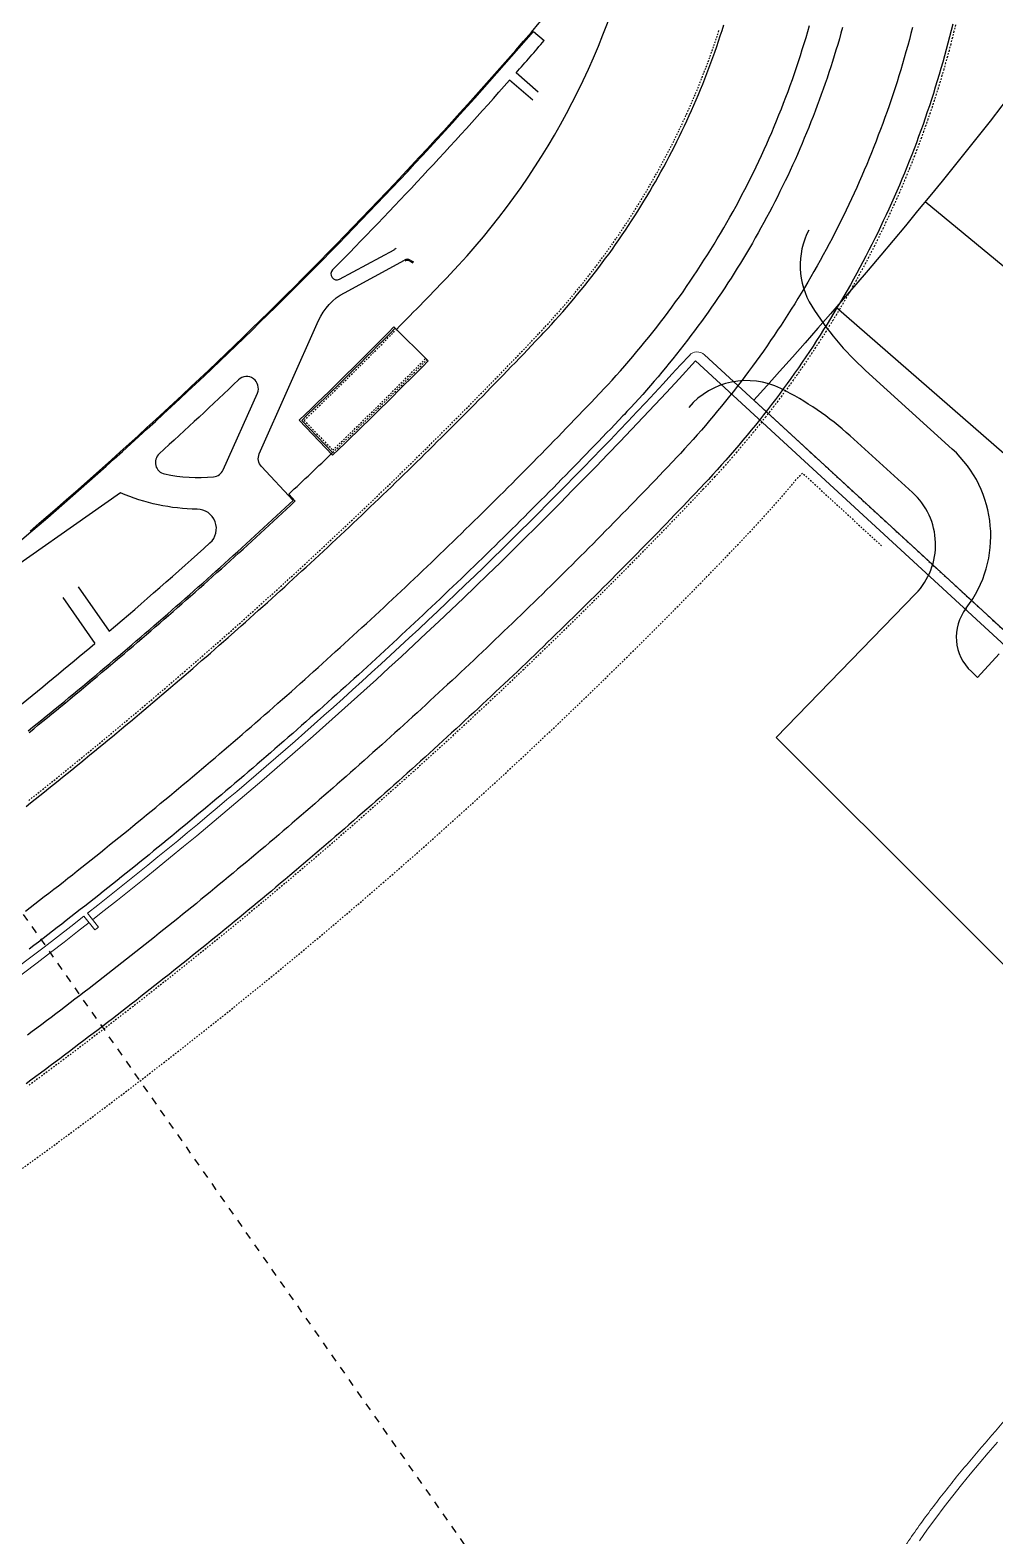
# Model space of a CAD drawing. Header units: millimetres. Extents: x 152904052 to 153933663, y 538271515 to 539240469.
# Drawn here: x 153550255 to 153551896, y 539108637 to 539111197 of the extents above; entities that cross this region are included whole.
import ezdxf

# ---------------------------------------------------------------- set-up
doc = ezdxf.new("R2010")
doc.units = ezdxf.units.MM
doc.linetypes.add('HIDDEN', pattern=[5.08, 2.54, -2.54])
doc.layers.add('BORD', color=7, linetype='Continuous')

msp = doc.modelspace()

# ---------------------------------------------------------------- linework, layer by layer
at = {"layer": 'BORD', "color": 8, "linetype": 'HIDDEN', "ltscale": 5}
msp.add_line((153528346.4, 539140965.7), (153579968.2, 539067242), dxfattribs=at)
at = {"layer": 'BORD', "color": 133}
for points in [[(153553400.8, 539110687.6, 0.040914), (153553277.8, 539110923.6), (153551273.6, 539114045.4), (153550517.6, 539115455.4, 0.296213), (153550284.7, 539115583.4), (153549985.5, 539115561.5, 0.203452), (153549815.9, 539115474.3), (153549431.9, 539115013.3, 0.176327), (153549375.3, 539114856.3), (153549375.9, 539114706.3, 0.344328), (153549473, 539114582.9), (153550485.9, 539114334.1, -0.192117), (153550791, 539114116.1), (153552137.9, 539112013, -0.282544), (153552143.2, 539111383.4, -0.030306), (153551486.1, 539110568), (153552597, 539109546.4), (153552885.3, 539109875.9, 0.256068), (153553035.8, 539110556.9), (153553400.8, 539110687.6)], [(153549179.8, 539110830.7, 0.074969), (153550643.8, 539112287.8), (153550648, 539112281.8)], [(153550254.9, 539110345.4, 0.040661), (153551174.1, 539111271.5)], [(153550256.2, 539110343.9, 0.037576), (153551111.3, 539111194.9)], [(153551579.8, 539110857.2, 0.266709), (153551584.7, 539110727.8, 0.068928), (153551676.3, 539110618.4), (153551823.7, 539110484.8)], [(153550251.3, 539110005.4), (153550259.1, 539110011.7), (153550266.9, 539110017.9), (153550274.6, 539110024.2), (153550282.4, 539110030.5), (153550290.1, 539110036.8), (153550297.8, 539110043.2), (153550305.5, 539110049.5), (153550313.3, 539110055.8), (153550321, 539110062.2), (153550328.7, 539110068.5), (153550336.3, 539110074.9), (153550344, 539110081.3), (153550351.7, 539110087.7), (153550359.4, 539110094.1), (153550367, 539110100.5), (153550374.7, 539110106.9), (153550382.3, 539110113.3), (153550390, 539110119.8), (153550397.6, 539110126.2), (153550405.2, 539110132.6), (153550412.8, 539110139.1), (153550420.4, 539110145.6), (153550428, 539110152.1), (153550435.6, 539110158.5), (153550443.2, 539110165), (153550450.8, 539110171.6), (153550458.3, 539110178.1), (153550465.9, 539110184.6), (153550473.4, 539110191.1), (153550481, 539110197.7), (153550488.5, 539110204.2), (153550496, 539110210.8), (153550503.5, 539110217.4), (153550511.1, 539110223.9), (153550518.6, 539110230.5), (153550526, 539110237.1), (153550533.5, 539110243.7), (153550541, 539110250.4), (153550548.5, 539110257), (153550555.9, 539110263.6), (153550563.4, 539110270.3), (153550570.8, 539110276.9), (153550578.3, 539110283.6), (153550585.7, 539110290.2), (153550593.1, 539110296.9), (153550600.5, 539110303.6), (153550607.9, 539110310.3), (153550615.3, 539110317), (153550622.7, 539110323.7), (153550630.1, 539110330.5), (153550637.5, 539110337.2), (153550644.8, 539110343.9), (153550652.2, 539110350.7), (153550659.5, 539110357.4), (153550666.9, 539110364.2), (153550674.2, 539110371), (153550681.5, 539110377.8), (153550688.8, 539110384.6), (153550696.2, 539110391.4), (153550702.4, 539110397.2), (153550648.5, 539110454.9, -0.301386), (153550644.8, 539110476.7), (153550745.8, 539110703.4, -0.16524), (153550789.5, 539110750.7)], [(153550253.2, 539110003), (153550261, 539110009.3), (153550268.8, 539110015.6), (153550276.5, 539110021.9), (153550284.3, 539110028.2), (153550292, 539110034.5), (153550299.7, 539110040.8), (153550307.4, 539110047.2), (153550315.2, 539110053.5), (153550322.9, 539110059.9), (153550330.6, 539110066.2), (153550338.3, 539110072.6), (153550345.9, 539110079), (153550353.6, 539110085.4), (153550361.3, 539110091.8), (153550369, 539110098.2), (153550376.6, 539110104.6), (153550384.3, 539110111), (153550391.9, 539110117.5), (153550399.5, 539110123.9), (153550407.1, 539110130.4), (153550414.8, 539110136.8), (153550422.4, 539110143.3), (153550430, 539110149.8), (153550437.6, 539110156.3), (153550445.1, 539110162.8), (153550452.7, 539110169.3), (153550460.3, 539110175.8), (153550467.8, 539110182.3), (153550475.4, 539110188.9), (153550482.9, 539110195.4), (153550490.5, 539110202), (153550498, 539110208.5), (153550505.5, 539110215.1), (153550513, 539110221.7), (153550520.5, 539110228.3), (153550528, 539110234.9), (153550535.5, 539110241.5), (153550543, 539110248.1), (153550550.5, 539110254.7), (153550557.9, 539110261.4), (153550565.4, 539110268), (153550572.8, 539110274.7), (153550580.3, 539110281.3), (153550587.7, 539110288), (153550595.1, 539110294.7), (153550602.5, 539110301.4), (153550609.9, 539110308.1), (153550617.3, 539110314.8), (153550624.7, 539110321.5), (153550632.1, 539110328.2), (153550639.5, 539110335), (153550646.9, 539110341.7), (153550654.2, 539110348.5), (153550661.6, 539110355.2), (153550668.9, 539110362), (153550676.2, 539110368.8), (153550683.6, 539110375.6), (153550690.9, 539110382.4), (153550698.2, 539110389.2), (153550705.5, 539110396), (153550705.9, 539110396.4), (153550695, 539110408.1, 0.003127), (153550769.6, 539110478.8), (153550717, 539110533.6, 0.006853), (153550876.1, 539110690.3)], [(153550873.9, 539110692.4, -0.006945), (153550712.8, 539110533.7), (153550769.6, 539110474.5, 0.006943), (153550932.3, 539110634.8)], [(153550609.5, 539110602.6, -0.005707), (153550474.5, 539110476.7, 0.609694), (153550483.8, 539110442.4, 0.077715), (153550567.1, 539110437.6, 0.269769), (153550583.4, 539110449.4), (153550641.5, 539110579.9, 0.821864), (153550609.5, 539110602.6)], [(153551650.1, 539110507.1, 0.06901), (153551532.1, 539110587.6, 0.343649), (153551375.5, 539110555.7)], [(153550336.7, 539110250.6), (153550389.6, 539110175.1, 0.006948), (153550560.9, 539110325.1, 0.684008), (153550539.1, 539110382.6, -0.100368), (153550408.7, 539110410.3), (153550173.9, 539110245.9, -0.076749), (153550165.4, 539110241.7), (153550102.3, 539110221.8, 0.507083), (153550085.1, 539110171.4), (153550174.7, 539110043.5, 0.434205), (153550222.5, 539110036.7, 0.005642), (153550365.1, 539110154.4)], [(153550185.3, 539110292.3, 0.104552), (153550213.3, 539110307.4), (153550256.2, 539110343.9)], [(153551847.4, 539110214.1, 0.388694), (153551856.3, 539110106.4), (153551866.8, 539110096.6), (153551903.4, 539110136.4)]]:
    msp.add_lwpolyline(points, format="xyb", dxfattribs=at)
at = {"layer": 'BORD', "color": 133, "flags": 128}
for points in [[(153550969.4, 539110782.1, 0.136223), (153551285.5, 539111371.4)], [(153551081.7, 539111124.5, 0.002258), (153551129.6, 539111179.3)], [(153550769.6, 539110789.5, 0.013684), (153551070.7, 539111112)], [(153550874, 539110823.8, 0.076933), (153550877.7, 539110826.6)], [(153550769.5, 539110789.4, 0.862166), (153550781.3, 539110773.6)], [(153550901.7, 539110806.2, 0.258041), (153550892, 539110806.2)], [(153550900.7, 539110804.4, 0.258041), (153550893, 539110804.5)], [(153550878.2, 539110688.2, 0.004016), (153550969.4, 539110782.1)], [(153551847.4, 539110214.1, 0.391812), (153551823.7, 539110484.8)], [(153551761.5, 539110238.7, 0.424217), (153551756, 539110411.1)]]:
    msp.add_lwpolyline(points, format="xyb", dxfattribs=at)
at = {"layer": 'BORD', "color": 137}
for points in [[(153550247, 539109699), (153550255, 539109705.1), (153550263, 539109711.3), (153550271, 539109717.5), (153550279, 539109723.7), (153550287, 539109729.9), (153550295, 539109736.2), (153550303, 539109742.4), (153550310.9, 539109748.6), (153550318.9, 539109754.9), (153550326.8, 539109761.1), (153550334.8, 539109767.4), (153550342.7, 539109773.7), (153550350.6, 539109780), (153550358.6, 539109786.3), (153550366.5, 539109792.6), (153550374.4, 539109798.9), (153550382.3, 539109805.2), (153550390.2, 539109811.6), (153550398, 539109817.9), (153550405.9, 539109824.3), (153550413.8, 539109830.7), (153550421.6, 539109837), (153550429.5, 539109843.4), (153550437.3, 539109849.8), (153550445.2, 539109856.2), (153550453, 539109862.6), (153550460.8, 539109869), (153550468.6, 539109875.5), (153550476.4, 539109881.9), (153550484.2, 539109888.4), (153550492, 539109894.8), (153550499.8, 539109901.3), (153550507.6, 539109907.8), (153550515.3, 539109914.3), (153550523.1, 539109920.8), (153550530.9, 539109927.3), (153550538.6, 539109933.8), (153550546.3, 539109940.3), (153550554.1, 539109946.8), (153550561.8, 539109953.4), (153550569.5, 539109959.9), (153550577.2, 539109966.5), (153550584.9, 539109973.1), (153550592.6, 539109979.6), (153550600.3, 539109986.2), (153550607.9, 539109992.8), (153550615.6, 539109999.4), (153550623.3, 539110006), (153550630.9, 539110012.7), (153550638.5, 539110019.3), (153550646.2, 539110025.9), (153550653.8, 539110032.6), (153550661.4, 539110039.3), (153550669, 539110045.9), (153550676.6, 539110052.6), (153550684.2, 539110059.3), (153550691.8, 539110066), (153550699.4, 539110072.7), (153550707, 539110079.4), (153550714.5, 539110086.1), (153550722.1, 539110092.9), (153550729.6, 539110099.6), (153550737.2, 539110106.4), (153550744.7, 539110113.1), (153550752.2, 539110119.9), (153550759.7, 539110126.7), (153550767.2, 539110133.5), (153550774.7, 539110140.3), (153550782.2, 539110147.1), (153550789.7, 539110153.9), (153550797.2, 539110160.7), (153550804.6, 539110167.6), (153550812.1, 539110174.4), (153550819.5, 539110181.2), (153550827, 539110188.1), (153550834.4, 539110195), (153550841.8, 539110201.8), (153550849.2, 539110208.7), (153550856.7, 539110215.6), (153550864, 539110222.5), (153550871.4, 539110229.4), (153550878.8, 539110236.4), (153550886.2, 539110243.3), (153550893.6, 539110250.2), (153550900.9, 539110257.2), (153550908.3, 539110264.1), (153550915.6, 539110271.1), (153550922.9, 539110278.1), (153550930.3, 539110285.1), (153550937.6, 539110292.1), (153550944.9, 539110299.1), (153550952.2, 539110306.1), (153550959.5, 539110313.1), (153550966.8, 539110320.1), (153550974, 539110327.1), (153550981.3, 539110334.2), (153550988.6, 539110341.2), (153550995.8, 539110348.3), (153551003, 539110355.4), (153551010.3, 539110362.5), (153551017.5, 539110369.5), (153551024.7, 539110376.6), (153551031.9, 539110383.7), (153551039.1, 539110390.9), (153551046.3, 539110398), (153551053.5, 539110405.1), (153551060.7, 539110412.2), (153551067.8, 539110419.4), (153551075, 539110426.5), (153551082.1, 539110433.7), (153551089.3, 539110440.9), (153551096.4, 539110448.1), (153551103.5, 539110455.3), (153551110.6, 539110462.5), (153551117.7, 539110469.7), (153551124.8, 539110476.9), (153551131.9, 539110484.1), (153551139, 539110491.3), (153551146.1, 539110498.6), (153551153.1, 539110505.8), (153551160.2, 539110513.1), (153551167.2, 539110520.3), (153551174.2, 539110527.6), (153551181.3, 539110534.9), (153551188.3, 539110542.2), (153551195.3, 539110549.5), (153551202.3, 539110556.8), (153551209.3, 539110564.1), (153551216.3, 539110571.4), (153551223.2, 539110578.7), (153551226.1, 539110581.8), (153551230.5, 539110586.4), (153551237.8, 539110594.2), (153551245, 539110602.1), (153551252.2, 539110610), (153551259.4, 539110618), (153551266.5, 539110626.1), (153551273.5, 539110634.1), (153551280.5, 539110642.3), (153551287.4, 539110650.5), (153551294.2, 539110658.7), (153551301, 539110667), (153551307.8, 539110675.3), (153551314.4, 539110683.7), (153551321, 539110692.1), (153551327.6, 539110700.6), (153551334.1, 539110709.1), (153551340.5, 539110717.7), (153551346.9, 539110726.3), (153551353.2, 539110735), (153551359.5, 539110743.7), (153551365.7, 539110752.4), (153551371.8, 539110761.2), (153551377.8, 539110770), (153551383.8, 539110778.9), (153551389.8, 539110787.8), (153551395.6, 539110796.8), (153551401.4, 539110805.8), (153551407.2, 539110814.8), (153551412.9, 539110823.9), (153551418.5, 539110833.1), (153551424, 539110842.2), (153551429.5, 539110851.4), (153551434.9, 539110860.7), (153551440.3, 539110870), (153551445.6, 539110879.3), (153551450.8, 539110888.6), (153551455.9, 539110898), (153551461, 539110907.5), (153551466, 539110916.9), (153551471, 539110926.4), (153551475.8, 539110936), (153551480.7, 539110945.5), (153551485.4, 539110955.2), (153551490.1, 539110964.8), (153551494.7, 539110974.5), (153551499.2, 539110984.2), (153551503.7, 539110993.9), (153551508.1, 539111003.7), (153551512.4, 539111013.5), (153551516.6, 539111023.3), (153551520.8, 539111033.2), (153551524.9, 539111043.1), (153551529, 539111053), (153551533, 539111063), (153551536.9, 539111072.9), (153551540.7, 539111082.9), (153551544.5, 539111093), (153551548.1, 539111103), (153551551.8, 539111113.1), (153551555.3, 539111123.2), (153551558.8, 539111133.4), (153551562.2, 539111143.5), (153551565.5, 539111153.7), (153551568.7, 539111163.9), (153551571.9, 539111174.1), (153551575, 539111184.4), (153551578.1, 539111194.7), (153551581, 539111205)], [(153550247.9, 539109877.2), (153550255.7, 539109883.4), (153550263.5, 539109889.6), (153550271.3, 539109895.8), (153550279.1, 539109902), (153550286.9, 539109908.2), (153550294.7, 539109914.4), (153550302.4, 539109920.7), (153550310.2, 539109926.9), (153550317.9, 539109933.2), (153550325.6, 539109939.4), (153550333.4, 539109945.7), (153550341.1, 539109952), (153550348.8, 539109958.3), (153550356.5, 539109964.6), (153550364.2, 539109970.9), (153550371.9, 539109977.2), (153550379.6, 539109983.5), (153550387.3, 539109989.8), (153550394.9, 539109996.2), (153550402.6, 539110002.5), (153550410.2, 539110008.9), (153550417.9, 539110015.3), (153550425.5, 539110021.7), (153550433.2, 539110028), (153550440.8, 539110034.4), (153550448.4, 539110040.8), (153550456, 539110047.3), (153550463.6, 539110053.7), (153550471.2, 539110060.1), (153550478.8, 539110066.6), (153550486.4, 539110073), (153550493.9, 539110079.5), (153550501.5, 539110086), (153550509, 539110092.4), (153550516.6, 539110098.9), (153550524.1, 539110105.4), (153550531.7, 539110111.9), (153550539.2, 539110118.4), (153550546.7, 539110125), (153550554.2, 539110131.5), (153550561.7, 539110138), (153550569.2, 539110144.6), (153550576.7, 539110151.2), (153550584.2, 539110157.7), (153550591.6, 539110164.3), (153550602.8, 539110174.2), (153550614, 539110184.1), (153550621.4, 539110190.7), (153550628.8, 539110197.3), (153550636.3, 539110204), (153550643.7, 539110210.6), (153550651.1, 539110217.2), (153550658.5, 539110223.9), (153550665.9, 539110230.6), (153550673.3, 539110237.3), (153550680.6, 539110243.9), (153550688, 539110250.6), (153550695.3, 539110257.3), (153550702.7, 539110264), (153550710, 539110270.8), (153550717.4, 539110277.5), (153550724.7, 539110284.2), (153550732, 539110291), (153550739.3, 539110297.7), (153550746.6, 539110304.5), (153550753.9, 539110311.3), (153550761.2, 539110318), (153550768.5, 539110324.8), (153550775.7, 539110331.6), (153550783, 539110338.4), (153550790.3, 539110345.3), (153550797.5, 539110352.1), (153550804.7, 539110358.9), (153550812, 539110365.8), (153550819.2, 539110372.6), (153550826.4, 539110379.5), (153550833.6, 539110386.3), (153550840.8, 539110393.2), (153550848, 539110400.1), (153550855.2, 539110407), (153550862.3, 539110413.9), (153550869.5, 539110420.8), (153550876.6, 539110427.7), (153550883.8, 539110434.6), (153550890.9, 539110441.6), (153550898.1, 539110448.5), (153550905.2, 539110455.5), (153550912.3, 539110462.4), (153550919.4, 539110469.4), (153550926.5, 539110476.4), (153550933.6, 539110483.4), (153550940.7, 539110490.4), (153550947.7, 539110497.4), (153550954.8, 539110504.4), (153550961.8, 539110511.4), (153550968.9, 539110518.4), (153550975.9, 539110525.5), (153550982.9, 539110532.5), (153550990, 539110539.6), (153550997, 539110546.6), (153551004, 539110553.7), (153551011, 539110560.8), (153551018, 539110567.9), (153551024.9, 539110575), (153551031.9, 539110582.1), (153551038.9, 539110589.2), (153551045.8, 539110596.3), (153551052.8, 539110603.4), (153551059.7, 539110610.6), (153551066.6, 539110617.7), (153551073.6, 539110624.9), (153551080.5, 539110632), (153551087.4, 539110639.2), (153551094.3, 539110646.4), (153551101.1, 539110653.6), (153551108, 539110660.8), (153551114.9, 539110668), (153551121.8, 539110675.2), (153551124.4, 539110678), (153551128.5, 539110682.3), (153551135.1, 539110689.4), (153551141.7, 539110696.6), (153551148.2, 539110703.8), (153551154.7, 539110711), (153551161.1, 539110718.3), (153551167.5, 539110725.6), (153551173.8, 539110733), (153551180.1, 539110740.4), (153551186.3, 539110747.9), (153551192.5, 539110755.4), (153551198.6, 539110762.9), (153551204.6, 539110770.5), (153551210.6, 539110778.2), (153551216.6, 539110785.9), (153551222.5, 539110793.6), (153551228.3, 539110801.4), (153551234.1, 539110809.2), (153551239.8, 539110817), (153551245.5, 539110824.9), (153551251.1, 539110832.8), (153551256.6, 539110840.8), (153551262.1, 539110848.8), (153551267.6, 539110856.9), (153551272.9, 539110865), (153551278.3, 539110873.1), (153551283.5, 539110881.2), (153551288.7, 539110889.4), (153551293.9, 539110897.7), (153551299, 539110906), (153551304, 539110914.3), (153551309, 539110922.6), (153551313.9, 539110931), (153551318.7, 539110939.4), (153551323.5, 539110947.9), (153551328.2, 539110956.4), (153551332.9, 539110964.9), (153551337.5, 539110973.4), (153551342.1, 539110982), (153551346.5, 539110990.6), (153551351, 539110999.3), (153551355.3, 539111008), (153551359.6, 539111016.7), (153551363.9, 539111025.4), (153551368, 539111034.2), (153551372.2, 539111043), (153551376.2, 539111051.8), (153551380.2, 539111060.7), (153551384.1, 539111069.6), (153551388, 539111078.5), (153551391.8, 539111087.4), (153551395.5, 539111096.4), (153551399.2, 539111105.4), (153551402.8, 539111114.4), (153551406.3, 539111123.4), (153551409.8, 539111132.5), (153551413.2, 539111141.6), (153551416.5, 539111150.7), (153551419.8, 539111159.9), (153551423, 539111169.1), (153551426.2, 539111178.2), (153551429.2, 539111187.5), (153551432.3, 539111196.7), (153551435.2, 539111205.9)], [(153551824.5, 539111207.2), (153551821.9, 539111196.4), (153551819.2, 539111185.7), (153551816.4, 539111174.9), (153551813.5, 539111164.2), (153551810.6, 539111153.5), (153551807.6, 539111142.8), (153551804.6, 539111132.1), (153551801.5, 539111121.4), (153551798.3, 539111110.8), (153551795, 539111100.2), (153551791.7, 539111089.6), (153551788.3, 539111079), (153551784.9, 539111068.5), (153551781.3, 539111057.9), (153551777.7, 539111047.4), (153551774.1, 539111036.9), (153551770.3, 539111026.5), (153551766.6, 539111016), (153551762.7, 539111005.6), (153551758.8, 539110995.2), (153551754.8, 539110984.9), (153551750.7, 539110974.5), (153551746.6, 539110964.2), (153551742.4, 539110954), (153551738.1, 539110943.7), (153551733.8, 539110933.5), (153551729.4, 539110923.3), (153551725, 539110913.1), (153551720.4, 539110903), (153551715.9, 539110892.8), (153551711.2, 539110882.8), (153551706.5, 539110872.7), (153551701.7, 539110862.7), (153551696.9, 539110852.7), (153551692, 539110842.7), (153551687, 539110832.8), (153551682, 539110822.9), (153551676.9, 539110813), (153551671.7, 539110803.2), (153551666.5, 539110793.4), (153551661.2, 539110783.6), (153551655.9, 539110773.9), (153551650.5, 539110764.2), (153551645, 539110754.5), (153551639.5, 539110744.9), (153551633.9, 539110735.3), (153551628.2, 539110725.8), (153551622.5, 539110716.2), (153551616.7, 539110706.8), (153551610.9, 539110697.3), (153551605, 539110687.9), (153551599, 539110678.5), (153551593, 539110669.2), (153551586.9, 539110659.9), (153551580.8, 539110650.7), (153551574.6, 539110641.4), (153551568.3, 539110632.3), (153551562, 539110623.1), (153551555.6, 539110614), (153551549.2, 539110605), (153551542.7, 539110596), (153551536.2, 539110587), (153551529.6, 539110578.1), (153551522.9, 539110569.2), (153551516.2, 539110560.4), (153551509.4, 539110551.6), (153551502.6, 539110542.8), (153551495.7, 539110534.1), (153551488.8, 539110525.4), (153551481.8, 539110516.8), (153551474.7, 539110508.2), (153551467.6, 539110499.7), (153551460.5, 539110491.2), (153551453.3, 539110482.8), (153551446, 539110474.4), (153551438.7, 539110466), (153551431.3, 539110457.7), (153551423.9, 539110449.5), (153551416.4, 539110441.3), (153551408.8, 539110433.1), (153551401.3, 539110425.1), (153551396.6, 539110420), (153551393.8, 539110417.1), (153551386.8, 539110409.8), (153551379.8, 539110402.4), (153551372.7, 539110395), (153551365.7, 539110387.6), (153551358.6, 539110380.3), (153551351.5, 539110372.9), (153551344.5, 539110365.6), (153551337.4, 539110358.3), (153551330.3, 539110350.9), (153551323.2, 539110343.6), (153551316.1, 539110336.3), (153551308.9, 539110329), (153551301.8, 539110321.7), (153551294.7, 539110314.4), (153551287.5, 539110307.1), (153551280.3, 539110299.9), (153551273.2, 539110292.6), (153551266, 539110285.4), (153551258.8, 539110278.1), (153551251.6, 539110270.9), (153551244.4, 539110263.7), (153551237.2, 539110256.4), (153551230, 539110249.2), (153551222.8, 539110242), (153551215.5, 539110234.8), (153551208.3, 539110227.6), (153551201, 539110220.5), (153551193.8, 539110213.3), (153551186.5, 539110206.1), (153551179.2, 539110199), (153551171.9, 539110191.9), (153551164.6, 539110184.7), (153551157.3, 539110177.6), (153551150, 539110170.5), (153551142.7, 539110163.4), (153551135.4, 539110156.3), (153551128.1, 539110149.2), (153551120.7, 539110142.1), (153551113.4, 539110135), (153551106, 539110128), (153551098.6, 539110120.9), (153551091.3, 539110113.9), (153551083.9, 539110106.8), (153551076.5, 539110099.8), (153551069.1, 539110092.8), (153551061.7, 539110085.8), (153551054.2, 539110078.8), (153551046.8, 539110071.8), (153551039.4, 539110064.8), (153551031.9, 539110057.8), (153551024.5, 539110050.8), (153551017, 539110043.9), (153551009.6, 539110036.9), (153551002.1, 539110030), (153550994.6, 539110023), (153550987.1, 539110016.1), (153550979.6, 539110009.2), (153550972.1, 539110002.3), (153550964.6, 539109995.4), (153550957.1, 539109988.5), (153550949.5, 539109981.6), (153550942, 539109974.7), (153550934.4, 539109967.9), (153550926.9, 539109961), (153550919.3, 539109954.2), (153550911.8, 539109947.3), (153550904.2, 539109940.5), (153550896.6, 539109933.7), (153550889, 539109926.9), (153550881.4, 539109920.1), (153550873.8, 539109913.3), (153550866.2, 539109906.5), (153550858.5, 539109899.7), (153550850.9, 539109893), (153550843.2, 539109886.2), (153550835.6, 539109879.5), (153550827.9, 539109872.7), (153550820.3, 539109866), (153550812.6, 539109859.3), (153550804.9, 539109852.6), (153550797.2, 539109845.9), (153550789.5, 539109839.2), (153550781.8, 539109832.5), (153550774.1, 539109825.8), (153550766.4, 539109819.1), (153550758.6, 539109812.5), (153550750.9, 539109805.8), (153550743.2, 539109799.2), (153550735.4, 539109792.6), (153550727.6, 539109785.9), (153550719.9, 539109779.3), (153550712.1, 539109772.7), (153550704.3, 539109766.1), (153550696.5, 539109759.5), (153550688.7, 539109753), (153550680.9, 539109746.4), (153550673.1, 539109739.8), (153550665.3, 539109733.3), (153550657.4, 539109726.8), (153550649.6, 539109720.2), (153550641.8, 539109713.7), (153550633.9, 539109707.2), (153550626, 539109700.7), (153550618.2, 539109694.2), (153550610.3, 539109687.7), (153550602.4, 539109681.2), (153550594.5, 539109674.8), (153550586.6, 539109668.3), (153550578.7, 539109661.9), (153550570.8, 539109655.4), (153550562.9, 539109649), (153550554.9, 539109642.6), (153550547, 539109636.2), (153550539.1, 539109629.8), (153550531.1, 539109623.4), (153550523.2, 539109617), (153550515.2, 539109610.6), (153550507.2, 539109604.3), (153550499.2, 539109597.9), (153550491.2, 539109591.6), (153550483.2, 539109585.2), (153550475.2, 539109578.9), (153550467.2, 539109572.6), (153550459.2, 539109566.3), (153550451.2, 539109560), (153550443.2, 539109553.7), (153550435.1, 539109547.4), (153550427.1, 539109541.1), (153550419, 539109534.9), (153550410.9, 539109528.6), (153550402.9, 539109522.4), (153550394.8, 539109516.2), (153550386.7, 539109509.9), (153550378.6, 539109503.7), (153550370.5, 539109497.5), (153550362.4, 539109491.3), (153550354.3, 539109485.1), (153550346.2, 539109479), (153550338, 539109472.8), (153550329.9, 539109466.7), (153550321.8, 539109460.5), (153550313.6, 539109454.4), (153550305.5, 539109448.2), (153550297.3, 539109442.1), (153550289.1, 539109436), (153550280.9, 539109429.9), (153550272.8, 539109423.8), (153550264.6, 539109417.8), (153550256.4, 539109411.7), (153550248.2, 539109405.6)], [(153551756.2, 539111201.7), (153551753.5, 539111191.4), (153551750.8, 539111181), (153551748, 539111170.7), (153551745.1, 539111160.4), (153551742.2, 539111150.1), (153551739.2, 539111139.9), (153551736.1, 539111129.6), (153551733, 539111119.4), (153551729.8, 539111109.2), (153551726.5, 539111099.1), (153551723.2, 539111088.9), (153551719.8, 539111078.8), (153551716.3, 539111068.6), (153551712.8, 539111058.6), (153551709.2, 539111048.5), (153551705.5, 539111038.4), (153551701.8, 539111028.4), (153551698, 539111018.4), (153551694.2, 539111008.5), (153551690.3, 539110998.5), (153551686.3, 539110988.6), (153551682.3, 539110978.7), (153551678.2, 539110968.8), (153551674, 539110959), (153551669.8, 539110949.2), (153551665.5, 539110939.4), (153551661.2, 539110929.6), (153551656.7, 539110919.9), (153551652.3, 539110910.2), (153551647.7, 539110900.5), (153551643.1, 539110890.8), (153551638.5, 539110881.2), (153551633.8, 539110871.6), (153551629, 539110862.1), (153551624.1, 539110852.5), (153551619.2, 539110843), (153551614.3, 539110833.6), (153551609.2, 539110824.2), (153551604.1, 539110814.8), (153551599, 539110805.4), (153551593.8, 539110796.1), (153551588.5, 539110786.7), (153551583.2, 539110777.5), (153551577.8, 539110768.3), (153551572.4, 539110759.1), (153551566.9, 539110749.9), (153551561.3, 539110740.8), (153551555.7, 539110731.7), (153551550, 539110722.6), (153551544.3, 539110713.6), (153551538.5, 539110704.6), (153551532.6, 539110695.7), (153551526.7, 539110686.8), (153551520.8, 539110677.9), (153551514.7, 539110669.1), (153551508.7, 539110660.3), (153551502.5, 539110651.5), (153551496.3, 539110642.8), (153551490.1, 539110634.1), (153551483.8, 539110625.5), (153551477.4, 539110616.9), (153551471, 539110608.3), (153551464.6, 539110599.8), (153551458, 539110591.4), (153551451.5, 539110582.9), (153551444.8, 539110574.6), (153551438.2, 539110566.2), (153551431.4, 539110557.9), (153551424.6, 539110549.7), (153551417.8, 539110541.4), (153551410.9, 539110533.3), (153551404, 539110525.1), (153551397, 539110517.1), (153551389.9, 539110509), (153551382.8, 539110501), (153551375.7, 539110493.1), (153551368.5, 539110485.2), (153551361.2, 539110477.3), (153551354, 539110469.6), (153551349.4, 539110464.7), (153551346.6, 539110461.8), (153551339.7, 539110454.6), (153551332.8, 539110447.3), (153551325.8, 539110439.9), (153551318.8, 539110432.6), (153551311.8, 539110425.3), (153551304.7, 539110418), (153551297.7, 539110410.7), (153551290.7, 539110403.5), (153551283.6, 539110396.2), (153551276.6, 539110388.9), (153551269.5, 539110381.7), (153551262.4, 539110374.4), (153551255.4, 539110367.2), (153551248.3, 539110359.9), (153551241.2, 539110352.7), (153551234.1, 539110345.5), (153551226.9, 539110338.3), (153551219.8, 539110331.1), (153551212.7, 539110323.9), (153551205.6, 539110316.7), (153551198.4, 539110309.6), (153551191.2, 539110302.4), (153551184.1, 539110295.2), (153551176.9, 539110288.1), (153551169.7, 539110281), (153551162.5, 539110273.8), (153551155.3, 539110266.7), (153551148.1, 539110259.6), (153551140.9, 539110252.5), (153551133.7, 539110245.4), (153551126.5, 539110238.3), (153551119.2, 539110231.2), (153551112, 539110224.1), (153551104.7, 539110217.1), (153551097.5, 539110210), (153551090.2, 539110203), (153551082.9, 539110195.9), (153551075.6, 539110188.9), (153551068.3, 539110181.9), (153551061, 539110174.9), (153551053.7, 539110167.9), (153551046.4, 539110160.9), (153551039.1, 539110153.9), (153551031.7, 539110146.9), (153551024.4, 539110140), (153551017, 539110133), (153551009.6, 539110126), (153551002.3, 539110119.1), (153550994.9, 539110112.2), (153550987.5, 539110105.2), (153550980.1, 539110098.3), (153550972.7, 539110091.4), (153550965.3, 539110084.5), (153550957.9, 539110077.6), (153550950.5, 539110070.7), (153550943, 539110063.9), (153550935.6, 539110057), (153550928.1, 539110050.1), (153550920.7, 539110043.3), (153550913.2, 539110036.5), (153550905.7, 539110029.6), (153550898.2, 539110022.8), (153550890.7, 539110016), (153550883.2, 539110009.2), (153550875.7, 539110002.4), (153550868.2, 539109995.6), (153550860.7, 539109988.8), (153550853.2, 539109982.1), (153550845.6, 539109975.3), (153550838.1, 539109968.6), (153550830.5, 539109961.8), (153550823, 539109955.1), (153550815.4, 539109948.4), (153550807.8, 539109941.6), (153550800.2, 539109934.9), (153550792.6, 539109928.2), (153550785, 539109921.6), (153550777.4, 539109914.9), (153550769.8, 539109908.2), (153550762.2, 539109901.5), (153550754.5, 539109894.9), (153550746.9, 539109888.2), (153550739.2, 539109881.6), (153550731.6, 539109875), (153550723.9, 539109868.4), (153550716.3, 539109861.8), (153550708.6, 539109855.2), (153550700.9, 539109848.6), (153550693.2, 539109842), (153550685.5, 539109835.4), (153550677.8, 539109828.9), (153550670.1, 539109822.3), (153550662.3, 539109815.8), (153550654.6, 539109809.2), (153550646.9, 539109802.7), (153550639.1, 539109796.2), (153550631.3, 539109789.7), (153550623.6, 539109783.2), (153550615.8, 539109776.7), (153550608, 539109770.2), (153550600.2, 539109763.7), (153550592.4, 539109757.3), (153550584.6, 539109750.8), (153550576.8, 539109744.4), (153550569, 539109737.9), (153550561.2, 539109731.5), (153550553.4, 539109725.1), (153550545.5, 539109718.7), (153550537.7, 539109712.3), (153550529.8, 539109705.9), (153550522, 539109699.5), (153550514.1, 539109693.1), (153550506.2, 539109686.8), (153550498.3, 539109680.4), (153550490.4, 539109674.1), (153550482.5, 539109667.7), (153550474.6, 539109661.4), (153550466.7, 539109655.1), (153550458.8, 539109648.8), (153550450.9, 539109642.5), (153550442.9, 539109636.2), (153550435, 539109629.9), (153550427, 539109623.7), (153550419.1, 539109617.4), (153550411.1, 539109611.1), (153550403.1, 539109604.9), (153550395.1, 539109598.7), (153550387.1, 539109592.5), (153550379.2, 539109586.2), (153550371.2, 539109580), (153550363.1, 539109573.8), (153550355.1, 539109567.7), (153550347.1, 539109561.5), (153550339.1, 539109555.3), (153550331, 539109549.2), (153550323, 539109543), (153550314.9, 539109536.9), (153550306.9, 539109530.7), (153550298.8, 539109524.6), (153550290.7, 539109518.5), (153550282.6, 539109512.4), (153550274.6, 539109506.3), (153550266.5, 539109500.2), (153550258.4, 539109494.2), (153550250.2, 539109488.1)], [(153551637.1, 539111201.3), (153551634.4, 539111191.7), (153551631.7, 539111182.1), (153551628.9, 539111172.5), (153551626, 539111163), (153551623.1, 539111153.5), (153551620.1, 539111144), (153551617.1, 539111134.5), (153551614, 539111125.1), (153551610.8, 539111115.6), (153551607.6, 539111106.2), (153551604.3, 539111096.8), (153551601, 539111087.4), (153551597.6, 539111078.1), (153551594.1, 539111068.8), (153551590.6, 539111059.5), (153551587, 539111050.2), (153551583.4, 539111040.9), (153551579.7, 539111031.7), (153551575.9, 539111022.5), (153551572.1, 539111013.3), (153551568.2, 539111004.1), (153551564.3, 539110995), (153551560.3, 539110985.8), (153551556.3, 539110976.7), (153551552.2, 539110967.7), (153551548, 539110958.6), (153551543.8, 539110949.6), (153551539.5, 539110940.6), (153551535.1, 539110931.7), (153551530.7, 539110922.8), (153551526.3, 539110913.9), (153551521.8, 539110905), (153551517.2, 539110896.2), (153551512.6, 539110887.3), (153551507.9, 539110878.6), (153551503.2, 539110869.8), (153551498.4, 539110861.1), (153551493.5, 539110852.4), (153551488.6, 539110843.7), (153551483.7, 539110835.1), (153551478.7, 539110826.5), (153551473.6, 539110817.9), (153551468.5, 539110809.4), (153551463.3, 539110800.9), (153551458.1, 539110792.4), (153551452.8, 539110784), (153551447.4, 539110775.6), (153551442, 539110767.2), (153551436.6, 539110758.9), (153551431.1, 539110750.6), (153551425.5, 539110742.4), (153551419.9, 539110734.1), (153551414.3, 539110726), (153551408.6, 539110717.8), (153551402.8, 539110709.7), (153551397, 539110701.6), (153551391.1, 539110693.6), (153551385.2, 539110685.6), (153551379.2, 539110677.6), (153551373.2, 539110669.7), (153551367.1, 539110661.8), (153551361, 539110654), (153551354.9, 539110646.1), (153551348.6, 539110638.4), (153551342.4, 539110630.6), (153551336, 539110623), (153551329.7, 539110615.3), (153551323.3, 539110607.7), (153551316.8, 539110600.1), (153551310.3, 539110592.6), (153551303.7, 539110585.1), (153551297.1, 539110577.7), (153551290.4, 539110570.3), (153551283.7, 539110562.9), (153551277, 539110555.6), (153551270.2, 539110548.4), (153551265.9, 539110543.8), (153551263.3, 539110541.1), (153551256.5, 539110533.9), (153551249.6, 539110526.7), (153551242.7, 539110519.4), (153551235.8, 539110512.2), (153551228.8, 539110505), (153551221.9, 539110497.8), (153551215, 539110490.6), (153551208, 539110483.4), (153551201.1, 539110476.3), (153551194.1, 539110469.1), (153551187.1, 539110461.9), (153551180.2, 539110454.8), (153551173.2, 539110447.6), (153551166.2, 539110440.5), (153551159.2, 539110433.4), (153551152.2, 539110426.3), (153551145.2, 539110419.1), (153551138.1, 539110412), (153551131.1, 539110404.9), (153551124, 539110397.9), (153551117, 539110390.8), (153551109.9, 539110383.7), (153551102.9, 539110376.7), (153551095.8, 539110369.6), (153551088.7, 539110362.6), (153551081.6, 539110355.5), (153551074.5, 539110348.5), (153551067.4, 539110341.5), (153551060.3, 539110334.5), (153551053.1, 539110327.5), (153551046, 539110320.5), (153551038.9, 539110313.5), (153551031.7, 539110306.5), (153551024.6, 539110299.5), (153551017.4, 539110292.6), (153551010.2, 539110285.6), (153551003, 539110278.7), (153550995.8, 539110271.7), (153550988.6, 539110264.8), (153550981.4, 539110257.9), (153550974.2, 539110251), (153550967, 539110244.1), (153550959.8, 539110237.2), (153550952.5, 539110230.3), (153550945.3, 539110223.4), (153550938, 539110216.6), (153550930.7, 539110209.7), (153550923.5, 539110202.9), (153550916.2, 539110196), (153550908.9, 539110189.2), (153550901.6, 539110182.4), (153550894.3, 539110175.5), (153550887, 539110168.7), (153550879.7, 539110161.9), (153550872.3, 539110155.1), (153550865, 539110148.4), (153550857.7, 539110141.6), (153550850.3, 539110134.8), (153550842.9, 539110128.1), (153550835.6, 539110121.3), (153550828.2, 539110114.6), (153550820.8, 539110107.8), (153550813.4, 539110101.1), (153550806, 539110094.4), (153550798.6, 539110087.7), (153550791.2, 539110081), (153550783.8, 539110074.3), (153550776.3, 539110067.6), (153550768.9, 539110061), (153550761.5, 539110054.3), (153550754, 539110047.7), (153550746.5, 539110041), (153550739.1, 539110034.4), (153550731.6, 539110027.8), (153550724.1, 539110021.1), (153550716.6, 539110014.5), (153550709.1, 539110007.9), (153550701.6, 539110001.3), (153550694.1, 539109994.8), (153550686.6, 539109988.2), (153550679, 539109981.6), (153550671.5, 539109975.1), (153550663.9, 539109968.5), (153550656.4, 539109962), (153550648.8, 539109955.5), (153550641.3, 539109948.9), (153550633.7, 539109942.4), (153550626.1, 539109935.9), (153550618.5, 539109929.4), (153550610.9, 539109922.9), (153550603.3, 539109916.5), (153550595.7, 539109910), (153550588.1, 539109903.5), (153550580.4, 539109897.1), (153550572.8, 539109890.7), (153550565.1, 539109884.2), (153550557.5, 539109877.8), (153550549.8, 539109871.4), (153550542.1, 539109865), (153550534.5, 539109858.6), (153550526.8, 539109852.2), (153550519.1, 539109845.8), (153550511.4, 539109839.5), (153550503.7, 539109833.1), (153550496, 539109826.8), (153550488.3, 539109820.4), (153550480.5, 539109814.1), (153550472.8, 539109807.8), (153550465, 539109801.4), (153550457.3, 539109795.1), (153550449.5, 539109788.8), (153550441.8, 539109782.6), (153550434, 539109776.3), (153550426.2, 539109770), (153550418.4, 539109763.8), (153550410.6, 539109757.5), (153550402.8, 539109751.3), (153550395, 539109745), (153550387.2, 539109738.8), (153550379.4, 539109732.6), (153550371.6, 539109726.4), (153550363.7, 539109720.2), (153550355.9, 539109714), (153550348, 539109707.8), (153550340.2, 539109701.7), (153550332.3, 539109695.5), (153550324.4, 539109689.4), (153550316.5, 539109683.2), (153550308.6, 539109677.1), (153550300.7, 539109671), (153550292.8, 539109664.9), (153550284.9, 539109658.7), (153550277, 539109652.7), (153550269.1, 539109646.6), (153550261.2, 539109640.5), (153550253.2, 539109634.4)]]:
    msp.add_lwpolyline(points, dxfattribs=at)
at = {"layer": 'BORD', "color": 133, "linetype": 'HIDDEN'}
for points in [[(153551829.4, 539111206), (153551826.7, 539111195.2), (153551824, 539111184.4), (153551821.2, 539111173.6), (153551818.4, 539111162.9), (153551815.5, 539111152.1), (153551812.5, 539111141.4), (153551809.4, 539111130.7), (153551806.3, 539111120), (153551803.1, 539111109.3), (153551799.8, 539111098.7), (153551796.5, 539111088.1), (153551793.1, 539111077.5), (153551789.6, 539111066.9), (153551786.1, 539111056.3), (153551782.5, 539111045.8), (153551778.8, 539111035.3), (153551775.1, 539111024.8), (153551771.2, 539111014.3), (153551767.4, 539111003.9), (153551763.4, 539110993.5), (153551759.4, 539110983.1), (153551755.4, 539110972.7), (153551751.2, 539110962.4), (153551747, 539110952.1), (153551742.7, 539110941.8), (153551738.4, 539110931.5), (153551734, 539110921.3), (153551729.5, 539110911.1), (153551725, 539110900.9), (153551720.4, 539110890.8), (153551715.7, 539110880.7), (153551711, 539110870.6), (153551706.2, 539110860.5), (153551701.4, 539110850.5), (153551696.5, 539110840.5), (153551691.5, 539110830.5), (153551686.4, 539110820.6), (153551681.3, 539110810.7), (153551676.1, 539110800.9), (153551670.9, 539110791), (153551665.6, 539110781.2), (153551660.2, 539110771.5), (153551654.8, 539110761.8), (153551649.3, 539110752.1), (153551643.8, 539110742.4), (153551638.2, 539110732.8), (153551632.5, 539110723.2), (153551626.8, 539110713.7), (153551621, 539110704.2), (153551615.1, 539110694.7), (153551609.2, 539110685.2), (153551603.2, 539110675.8), (153551597.2, 539110666.5), (153551591.1, 539110657.2), (153551584.9, 539110647.9), (153551578.7, 539110638.6), (153551572.5, 539110629.4), (153551566.1, 539110620.3), (153551559.7, 539110611.2), (153551553.3, 539110602.1), (153551546.8, 539110593), (153551540.2, 539110584.1), (153551533.6, 539110575.1), (153551526.9, 539110566.2), (153551520.2, 539110557.3), (153551513.4, 539110548.5), (153551506.5, 539110539.7), (153551499.6, 539110531), (153551492.7, 539110522.3), (153551485.7, 539110513.6), (153551478.6, 539110505), (153551471.5, 539110496.5), (153551464.3, 539110488), (153551457, 539110479.5), (153551449.8, 539110471.1), (153551442.4, 539110462.7), (153551435, 539110454.4), (153551427.6, 539110446.1), (153551420.1, 539110437.9), (153551412.5, 539110429.7), (153551405, 539110421.6), (153551400.2, 539110416.6), (153551397.4, 539110413.7), (153551390.4, 539110406.3), (153551383.4, 539110398.9), (153551376.4, 539110391.6), (153551369.3, 539110384.2), (153551362.2, 539110376.8), (153551355.1, 539110369.5), (153551348.1, 539110362.1), (153551341, 539110354.8), (153551333.9, 539110347.4), (153551326.8, 539110340.1), (153551319.6, 539110332.8), (153551312.5, 539110325.5), (153551305.4, 539110318.2), (153551298.2, 539110310.9), (153551291.1, 539110303.6), (153551283.9, 539110296.4), (153551276.7, 539110289.1), (153551269.6, 539110281.8), (153551262.4, 539110274.6), (153551255.2, 539110267.4), (153551248, 539110260.1), (153551240.7, 539110252.9), (153551233.5, 539110245.7), (153551226.3, 539110238.5), (153551219.1, 539110231.3), (153551211.8, 539110224.1), (153551204.6, 539110216.9), (153551197.3, 539110209.7), (153551190, 539110202.6), (153551182.7, 539110195.4), (153551175.4, 539110188.3), (153551168.1, 539110181.1), (153551160.8, 539110174), (153551153.5, 539110166.9), (153551146.2, 539110159.8), (153551138.9, 539110152.7), (153551131.5, 539110145.6), (153551124.2, 539110138.5), (153551116.8, 539110131.4), (153551109.5, 539110124.4), (153551102.1, 539110117.3), (153551094.7, 539110110.2), (153551087.3, 539110103.2), (153551079.9, 539110096.2), (153551072.5, 539110089.1), (153551065.1, 539110082.1), (153551057.7, 539110075.1), (153551050.2, 539110068.1), (153551042.8, 539110061.1), (153551035.4, 539110054.1), (153551027.9, 539110047.2), (153551020.4, 539110040.2), (153551013, 539110033.3), (153551005.5, 539110026.3), (153550998, 539110019.4), (153550990.5, 539110012.4), (153550983, 539110005.5), (153550975.5, 539109998.6), (153550968, 539109991.7), (153550960.4, 539109984.8), (153550952.9, 539109977.9), (153550945.4, 539109971), (153550937.8, 539109964.2), (153550930.2, 539109957.3), (153550922.7, 539109950.5), (153550915.1, 539109943.6), (153550907.5, 539109936.8), (153550899.9, 539109930), (153550892.3, 539109923.2), (153550884.7, 539109916.4), (153550877.1, 539109909.6), (153550869.5, 539109902.8), (153550861.8, 539109896), (153550854.2, 539109889.2), (153550846.6, 539109882.5), (153550838.9, 539109875.7), (153550831.2, 539109869), (153550823.6, 539109862.2), (153550815.9, 539109855.5), (153550808.2, 539109848.8), (153550800.5, 539109842.1), (153550792.8, 539109835.4), (153550785.1, 539109828.7), (153550777.4, 539109822), (153550769.6, 539109815.3), (153550761.9, 539109808.7), (153550754.2, 539109802), (153550746.4, 539109795.4), (153550738.7, 539109788.8), (153550730.9, 539109782.1), (153550723.1, 539109775.5), (153550715.3, 539109768.9), (153550707.5, 539109762.3), (153550699.7, 539109755.7), (153550691.9, 539109749.1), (153550684.1, 539109742.6), (153550676.3, 539109736), (153550668.5, 539109729.5), (153550660.6, 539109722.9), (153550652.8, 539109716.4), (153550645, 539109709.9), (153550637.1, 539109703.3), (153550629.2, 539109696.8), (153550621.4, 539109690.3), (153550613.5, 539109683.9), (153550605.6, 539109677.4), (153550597.7, 539109670.9), (153550589.8, 539109664.4), (153550581.9, 539109658), (153550574, 539109651.6), (153550566, 539109645.1), (153550558.1, 539109638.7), (153550550.2, 539109632.3), (153550542.2, 539109625.9), (153550534.2, 539109619.5), (153550526.3, 539109613.1), (153550518.3, 539109606.7), (153550510.3, 539109600.4), (153550502.3, 539109594), (153550494.4, 539109587.6), (153550486.3, 539109581.3), (153550478.3, 539109575), (153550470.3, 539109568.7), (153550462.3, 539109562.4), (153550454.3, 539109556), (153550446.2, 539109549.8), (153550438.2, 539109543.5), (153550430.1, 539109537.2), (153550422.1, 539109530.9), (153550414, 539109524.7), (153550405.9, 539109518.4), (153550397.8, 539109512.2), (153550389.8, 539109506), (153550381.7, 539109499.8), (153550373.6, 539109493.6), (153550365.4, 539109487.4), (153550357.3, 539109481.2), (153550349.2, 539109475), (153550341.1, 539109468.8), (153550332.9, 539109462.7), (153550324.8, 539109456.5), (153550316.6, 539109450.4), (153550308.5, 539109444.2), (153550300.3, 539109438.1), (153550292.1, 539109432), (153550283.9, 539109425.9), (153550275.7, 539109419.8), (153550267.5, 539109413.7), (153550259.3, 539109407.7), (153550251.1, 539109401.6)], [(153550252.6, 539109887.3), (153550260.4, 539109893.5), (153550268.2, 539109899.7), (153550276, 539109905.9), (153550283.8, 539109912.1), (153550291.5, 539109918.3), (153550299.3, 539109924.6), (153550307, 539109930.8), (153550314.8, 539109937.1), (153550322.5, 539109943.3), (153550330.2, 539109949.6), (153550337.9, 539109955.9), (153550345.6, 539109962.1), (153550353.3, 539109968.4), (153550361, 539109974.7), (153550368.7, 539109981), (153550376.4, 539109987.4), (153550384.1, 539109993.7), (153550391.7, 539110000), (153550399.4, 539110006.4), (153550407, 539110012.7), (153550414.7, 539110019.1), (153550422.3, 539110025.5), (153550430, 539110031.9), (153550437.6, 539110038.3), (153550445.2, 539110044.7), (153550452.8, 539110051.1), (153550460.4, 539110057.5), (153550468, 539110063.9), (153550475.5, 539110070.4), (153550483.1, 539110076.8), (153550490.7, 539110083.3), (153550498.2, 539110089.7), (153550505.8, 539110096.2), (153550513.3, 539110102.7), (153550520.9, 539110109.2), (153550528.4, 539110115.7), (153550535.9, 539110122.2), (153550543.4, 539110128.7), (153550550.9, 539110135.3), (153550558.4, 539110141.8), (153550565.9, 539110148.4), (153550573.4, 539110154.9), (153550580.9, 539110161.5), (153550588.3, 539110168.1), (153550599.5, 539110177.9), (153550610.7, 539110187.8), (153550618.1, 539110194.4), (153550625.5, 539110201.1), (153550632.9, 539110207.7), (153550640.3, 539110214.3), (153550647.7, 539110221), (153550655.1, 539110227.6), (153550662.5, 539110234.3), (153550669.9, 539110241), (153550677.3, 539110247.6), (153550684.6, 539110254.3), (153550692, 539110261), (153550699.3, 539110267.7), (153550706.7, 539110274.4), (153550714, 539110281.2), (153550721.3, 539110287.9), (153550728.6, 539110294.6), (153550735.9, 539110301.4), (153550743.2, 539110308.2), (153550750.5, 539110314.9), (153550757.8, 539110321.7), (153550765.1, 539110328.5), (153550772.3, 539110335.3), (153550779.6, 539110342.1), (153550786.8, 539110348.9), (153550794.1, 539110355.7), (153550801.3, 539110362.5), (153550808.5, 539110369.4), (153550815.7, 539110376.2), (153550822.9, 539110383.1), (153550830.1, 539110389.9), (153550837.3, 539110396.8), (153550844.5, 539110403.7), (153550851.7, 539110410.6), (153550858.9, 539110417.5), (153550866, 539110424.4), (153550873.2, 539110431.3), (153550880.3, 539110438.2), (153550887.4, 539110445.2), (153550894.6, 539110452.1), (153550901.7, 539110459.1), (153550908.8, 539110466), (153550915.9, 539110473), (153550923, 539110480), (153550930.1, 539110486.9), (153550937.1, 539110493.9), (153550944.2, 539110500.9), (153550951.3, 539110507.9), (153550958.3, 539110515), (153550965.4, 539110522), (153550972.4, 539110529), (153550979.4, 539110536.1), (153550986.4, 539110543.1), (153550993.4, 539110550.2), (153551000.4, 539110557.2), (153551007.4, 539110564.3), (153551014.4, 539110571.4), (153551021.4, 539110578.5), (153551028.3, 539110585.6), (153551035.3, 539110592.7), (153551042.2, 539110599.8), (153551049.2, 539110606.9), (153551056.1, 539110614.1), (153551063, 539110621.2), (153551070, 539110628.4), (153551076.9, 539110635.5), (153551083.8, 539110642.7), (153551090.6, 539110649.9), (153551097.5, 539110657), (153551104.4, 539110664.2), (153551111.3, 539110671.4), (153551118.1, 539110678.7), (153551120.8, 539110681.5), (153551124.8, 539110685.7), (153551131.4, 539110692.8), (153551138, 539110699.9), (153551144.5, 539110707.1), (153551151, 539110714.3), (153551157.4, 539110721.6), (153551163.7, 539110728.9), (153551170, 539110736.2), (153551176.3, 539110743.6), (153551182.4, 539110751.1), (153551188.6, 539110758.5), (153551194.7, 539110766.1), (153551200.7, 539110773.6), (153551206.7, 539110781.3), (153551212.6, 539110788.9), (153551218.5, 539110796.6), (153551224.3, 539110804.3), (153551230, 539110812.1), (153551235.7, 539110819.9), (153551241.4, 539110827.8), (153551247, 539110835.7), (153551252.5, 539110843.6), (153551258, 539110851.6), (153551263.4, 539110859.7), (153551268.8, 539110867.7), (153551274.1, 539110875.8), (153551279.3, 539110883.9), (153551284.5, 539110892.1), (153551289.6, 539110900.3), (153551294.7, 539110908.6), (153551299.7, 539110916.8), (153551304.7, 539110925.2), (153551309.5, 539110933.5), (153551314.4, 539110941.9), (153551319.1, 539110950.3), (153551323.9, 539110958.8), (153551328.5, 539110967.3), (153551333.1, 539110975.8), (153551337.6, 539110984.3), (153551342.1, 539110992.9), (153551346.5, 539111001.5), (153551350.9, 539111010.2), (153551355.1, 539111018.9), (153551359.4, 539111027.6), (153551363.5, 539111036.3), (153551367.6, 539111045.1), (153551371.6, 539111053.9), (153551375.6, 539111062.7), (153551379.5, 539111071.6), (153551383.4, 539111080.4), (153551387.2, 539111089.4), (153551390.9, 539111098.3), (153551394.5, 539111107.3), (153551398.1, 539111116.2), (153551401.6, 539111125.3), (153551405.1, 539111134.3), (153551408.5, 539111143.4), (153551411.8, 539111152.4), (153551415.1, 539111161.6), (153551418.3, 539111170.7), (153551421.4, 539111179.8), (153551424.5, 539111189), (153551427.5, 539111198.2)]]:
    msp.add_lwpolyline(points, dxfattribs=at)
at = {"layer": 'BORD', "color": 133, "flags": 128}
for points in [[(153551111.3, 539111194.9), (153551129.6, 539111179.3)], [(153551119.4, 539111091.9), (153551081.7, 539111124.5)], [(153551110, 539111078.1), (153551070.7, 539111112)], [(153552938.5, 539109948.3), (153551777.7, 539110905.1)], [(153550781.3, 539110773.6), (153550874, 539110823.8)], [(153550789.5, 539110750.7), (153550892, 539110806.2)], [(153550900.7, 539110804.4), (153550906, 539110801.5)], [(153550901.7, 539110806.2), (153550906.9, 539110803.2)], [(153551626.5, 539110725.9), (153552764.8, 539109734.6)], [(153550873.9, 539110692.4), (153550932.3, 539110634.8)], [(153551650.1, 539110507.1), (153551756, 539110411.1)], [(153551524.1, 539109994.1), (153552107.6, 539109412.1)]]:
    msp.add_lwpolyline(points, dxfattribs=at)
at = {"layer": 'BORD', "color": 133, "linetype": 'HIDDEN', "flags": 128}
for points in [[(153551574.7, 539110486.4), (153552597, 539109546.3), (153552735.8, 539109701.2), (153552825.1, 539109804.5), (153552885.3, 539109875.9, 0.266329), (153553008, 539110562.9), (153553410, 539110706.8)], [(153548540.6, 539108106), (153548470.6, 539108274), (153548482.3, 539108279.7), (153548494.8, 539108284.2), (153548507.1, 539108288.8), (153548519.5, 539108293.5), (153548531.8, 539108298.2), (153548544.1, 539108303.1), (153548556.3, 539108308), (153548568.5, 539108313), (153548580.7, 539108318.1), (153548592.3, 539108323.1), (153548596.7, 539108325), (153548603.1, 539108327.8), (153548613, 539108332.1), (153548622.6, 539108336.3), (153548632.3, 539108340.5), (153548641.9, 539108344.8), (153548651.5, 539108349), (153548661.2, 539108353.3), (153548670.8, 539108357.6), (153548680.4, 539108361.9), (153548690, 539108366.2), (153548699.6, 539108370.5), (153548709.2, 539108374.8), (153548718.8, 539108379.2), (153548728.4, 539108383.5), (153548738, 539108387.9), (153548747.6, 539108392.3), (153548757.2, 539108396.7), (153548766.7, 539108401.1), (153548776.3, 539108405.5), (153548785.9, 539108409.9), (153548795.4, 539108414.3), (153548805, 539108418.8), (153548814.5, 539108423.2), (153548824.1, 539108427.7), (153548833.6, 539108432.2), (153548843.1, 539108436.6), (153548852.7, 539108441.1), (153548862.2, 539108445.7), (153548871.7, 539108450.2), (153548881.2, 539108454.7), (153548890.7, 539108459.3), (153548900.2, 539108463.8), (153548909.7, 539108468.4), (153548919.2, 539108473), (153548928.7, 539108477.6), (153548938.1, 539108482.2), (153548947.6, 539108486.8), (153548957.1, 539108491.4), (153548966.5, 539108496), (153548976, 539108500.7), (153548985.4, 539108505.3), (153548994.9, 539108510), (153549004.3, 539108514.7), (153549008.6, 539108516.8, 0.037324), (153550139.1, 539109188.7, 0.037308), (153551157.1, 539110021.2), (153551162, 539110025.9), (153551169.6, 539110033.2), (153551177.2, 539110040.4), (153551184.9, 539110047.7), (153551192.5, 539110055), (153551200, 539110062.3), (153551207.6, 539110069.6), (153551215.2, 539110077), (153551222.8, 539110084.3), (153551230.3, 539110091.6), (153551237.9, 539110099), (153551245.4, 539110106.3), (153551252.9, 539110113.7), (153551260.5, 539110121.1), (153551268, 539110128.5), (153551275.5, 539110135.9), (153551283, 539110143.3), (153551290.4, 539110150.7), (153551297.9, 539110158.1), (153551305.4, 539110165.5), (153551312.8, 539110173), (153551320.3, 539110180.4), (153551327.7, 539110187.9), (153551335.2, 539110195.3), (153551342.6, 539110202.8), (153551350, 539110210.3), (153551357.4, 539110217.8), (153551364.8, 539110225.3), (153551372.2, 539110232.8), (153551379.6, 539110240.3), (153551386.9, 539110247.9), (153551394.3, 539110255.4), (153551401.6, 539110262.9), (153551409, 539110270.5), (153551416.3, 539110278.1), (153551423.6, 539110285.6), (153551431, 539110293.2), (153551438.3, 539110300.8), (153551445.6, 539110308.4), (153551452.9, 539110316), (153551460.1, 539110323.6), (153551467.4, 539110331.3), (153551474.5, 539110338.7), (153551478.3, 539110342.7), (153551483.1, 539110347.8), (153551491.9, 539110357.2), (153551500.8, 539110366.9), (153551509.7, 539110376.7), (153551518.5, 539110386.5), (153551527.2, 539110396.4), (153551535.9, 539110406.3), (153551544.5, 539110416.4), (153551553, 539110426.4), (153551561.5, 539110436.6), (153551569.2, 539110443.7), (153551703.2, 539110320.5)]]:
    msp.add_lwpolyline(points, format="xyb", dxfattribs=at)
at = {"layer": 'BORD', "color": 133, "linetype": 'HIDDEN'}
for points in [[(153550878.2, 539110688.2, -0.006761), (153550721.3, 539110533.5), (153550769.7, 539110483, 0.006761), (153550928, 539110639)], [(153550769.6, 539110478.8, 0.006852), (153550930.2, 539110636.9)]]:
    msp.add_lwpolyline(points, format="xyb", dxfattribs=at)
at = {"layer": 'BORD', "color": 133, "lineweight": 0, "flags": 128}
for points in [[(153550352.8, 539109695.7, 0.040923), (153551376.5, 539110644.1)], [(153551402, 539110645.2, 0.414727), (153551376.5, 539110644.1)], [(153549596.4, 539109165.5, 0.026825), (153550346.5, 539109690.7)], [(153550365, 539109667.1, 0.000233), (153550371.3, 539109672.1)]]:
    msp.add_lwpolyline(points, format="xyb", dxfattribs=at)
at = {"layer": 'BORD', "color": 133, "lineweight": 0}
for points in [[(153552584.9, 539109533.1), (153551386.9, 539110634.7), (153551358.9, 539110604.4), (153551337.4, 539110581.2), (153551317.7, 539110560.1), (153551297.8, 539110539), (153551277.9, 539110518), (153551258, 539110497.1), (153551237.9, 539110476.2), (153551217.8, 539110455.4), (153551197.6, 539110434.7), (153551177.4, 539110414.1), (153551157, 539110393.5), (153551136.6, 539110373), (153551116.2, 539110352.5), (153551095.7, 539110332.1), (153551075.1, 539110311.8), (153551054.4, 539110291.6), (153551033.6, 539110271.4), (153551012.8, 539110251.3), (153550992, 539110231.3), (153550971, 539110211.3), (153550950, 539110191.5), (153550929, 539110171.6), (153550907.8, 539110151.9), (153550886.6, 539110132.2), (153550865.3, 539110112.6), (153550844, 539110093.1), (153550822.6, 539110073.7), (153550801.1, 539110054.3), (153550779.6, 539110035), (153550758, 539110015.7), (153550736.3, 539109996.6), (153550714.6, 539109977.5), (153550692.8, 539109958.5), (153550670.9, 539109939.5), (153550649, 539109920.6), (153550627, 539109901.8), (153550604.9, 539109883.1), (153550582.8, 539109864.5), (153550560.7, 539109845.9), (153550538.4, 539109827.4), (153550516.1, 539109809), (153550493.7, 539109790.7), (153550471.3, 539109772.4), (153550448.8, 539109754.2), (153550426.3, 539109736.1), (153550403.7, 539109718), (153550381, 539109700.1), (153550361.4, 539109684.7)], [(153550365, 539109667.1), (153550346.5, 539109690.7)], [(153550371.3, 539109672.1), (153550352.8, 539109695.7)], [(153550355.1, 539109679.7), (153550335.5, 539109664.4), (153550312.6, 539109646.6), (153550289.7, 539109629), (153550266.7, 539109611.4), (153550243.7, 539109593.9), (153550220.6, 539109576.5), (153550197.5, 539109559.1), (153550174.3, 539109541.9), (153550151, 539109524.7), (153550127.7, 539109507.6), (153550104.3, 539109490.6), (153550080.8, 539109473.6), (153550057.3, 539109456.7), (153550033.8, 539109439.9), (153550010.2, 539109423.2), (153549986.5, 539109406.6)], [(153551900.6, 539108796), (153551885.1, 539108778.1), (153551869.7, 539108760.1), (153551854.5, 539108741.9), (153551839.5, 539108723.5), (153551824.7, 539108705), (153551810.1, 539108686.2), (153551795.8, 539108667.2), (153551781.7, 539108648), (153551767.9, 539108628.5)]]:
    msp.add_lwpolyline(points, dxfattribs=at)
at = {"layer": 'BORD', "color": 133, "lineweight": 0, "flags": 128}
msp.add_lwpolyline([(153552597, 539109546.3), (153551402, 539110645.2)], dxfattribs=at)
at = {"layer": 'BORD', "color": 133}
for points in [[(153550310.5, 539110232.3), (153550365.1, 539110154.4)], [(153551761.5, 539110238.7), (153551524.1, 539109994.1)]]:
    msp.add_lwpolyline(points, dxfattribs=at)
at = {"layer": 'BORD', "color": 133, "lineweight": 0}
msp.add_open_spline([(153552549.6, 539109495), (153552534.5, 539109478.9), (153552503.7, 539109446), (153552456.8, 539109396.7), (153552408.8, 539109347.2), (153552360.5, 539109297.9), (153552311.8, 539109248.6), (153552262.8, 539109199), (153552213.7, 539109149), (153552164.6, 539109098.7), (153552115.6, 539109048.2), (153552066.5, 539108997.4), (153552017.4, 539108946.2), (153551968.7, 539108894.3), (153551920.6, 539108841.7), (153551873.5, 539108788), (153551827.5, 539108733.1), (153551783.2, 539108676.4), (153551742.2, 539108618.6), (153551706.3, 539108560.1), (153551677.3, 539108499.5), (153551659, 539108433), (153551661.2, 539108357), (153551711.1, 539108292.5), (153551784.1, 539108271.4), (153551853, 539108272.4), (153551919, 539108285.4), (153551984.6, 539108305.4), (153552050.8, 539108330.6), (153552116.8, 539108359.3), (153552181.5, 539108390), (153552245.3, 539108422.3), (153552308.3, 539108455.6), (153552370.7, 539108489.8), (153552432.6, 539108524.4), (153552494.1, 539108559.2), (153552555.2, 539108594), (153552616.2, 539108629), (153552677, 539108664), (153552737.3, 539108698.9), (153552797.2, 539108733.7), (153552857.1, 539108768.1), (153552918.3, 539108803.3), (153552962.5, 539108826.5), (153552985.8, 539108840.1), (153552987.9, 539108841.3)], degree=3, knots=[50779.838603, 50779.838603, 50779.838603, 50779.838603, 57408.442583, 64294.753774, 71189.737654, 78091.013158, 85004.745882, 91977.169279, 99004.425032, 106032.50178, 113060.559286, 120120.660354, 127224.091539, 134340.463843, 141469.858072, 148610.148138, 155766.66875, 162954.473629, 170194.474349, 177023.421995, 183513.515984, 190283.323157, 197606.909269, 205494.928898, 212818.522133, 219588.333125, 226078.429325, 232907.377713, 240147.378438, 247335.183319, 254491.703931, 261631.993999, 268761.388229, 275877.760533, 282981.191718, 290041.292787, 297069.350293, 304097.427041, 311124.682793, 318097.106191, 325010.838915, 331912.114418, 338807.098297, 346181.410432, 346900.785592, 346900.785592, 346900.785592, 346900.785592], dxfattribs=at)

doc.saveas('drawing.dxf')
